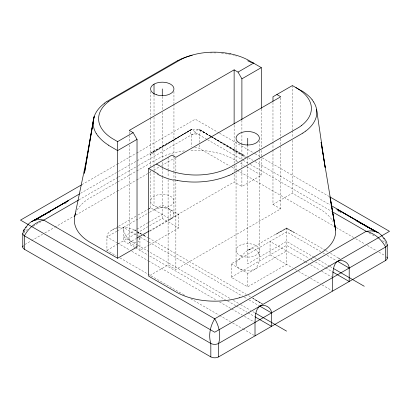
<?xml version="1.0" encoding="UTF-8"?>
<svg xmlns="http://www.w3.org/2000/svg" width="410" height="410" viewBox="0 0 410 410"><rect width="100%" height="100%" fill="white"/><g stroke="black" fill="none" stroke-linecap="round" stroke-linejoin="round"><path stroke-width="0.31" stroke-dasharray="2.05 1.54" d="M154.022 209.741A11.675 6.739 0 0 1 170.529 209.741L170.529 219.273L150.649 207.793M173.942 214.512L173.948 179.39M24.508 230.958L24.385 233.849M24.641 230.589L24.774 230.225M25.066 229.497L25.22 229.139M199.173 142.465L199.173 134.895C202.776 129.965 197.763 127.054 195.288 132.655L138.114 165.666M118.049 226.561L111.781 230.179C109.321 231.573 106.943 233.91 106.923 236.929L106.923 250.387L116.179 255.727M81.897 184.664L116.742 164.543M117.296 164.225L136.105 153.366M136.658 153.048L195.288 119.197L219.083 132.932M80.596 193.3L117.962 171.723M118.51 171.411L191.829 129.483L193.54 130.482L195.288 132.655L207.117 139.482M27.68 229.421L24.385 231.327A5.494 3.172 0 0 0 24.052 231.537M33.174 226.248L40.867 221.81M78.776 199.921L117.967 177.294M118.331 177.084L137.565 165.983M116.804 182.45L89.354 198.317A55.186 31.862 0 0 0 80.155 205.887A54.853 31.672 0 0 0 76.321 211.652M117.752 181.907L136.217 171.242M136.689 170.97L157.537 158.952A55.186 31.862 0 0 1 170.652 153.642A54.935 31.719 0 0 1 184.808 150.859M24.938 244.462L31.022 240.947M31.575 240.629L42.635 234.243M44.849 232.967L54.248 227.54M54.802 227.217L73.605 216.362M75.819 215.086L116.742 191.455M117.296 191.137L136.099 180.282M136.653 179.964L151.587 171.339M153.796 170.063L159.326 166.87M161.54 165.594L174.814 157.932M118.598 226.243L136.453 215.932M138.088 214.989L147.948 209.377M116.829 231.214L106.923 236.929L116.906 242.694M117.378 230.897L149.102 212.58M149.65 212.262L162.273 204.974L178.78 214.507L178.78 227.96L149.788 244.703M148.051 222.717L123.43 236.929L137.258 244.913M148.599 222.399L162.273 214.507M106.923 250.387L117.239 244.432M118.275 243.832L149.163 225.997M149.691 225.695L162.273 218.433L178.78 227.96M129.258 145.063L129.258 242.535L135.812 238.753M149.465 230.871L234.13 181.989L241.9 186.473L261.319 175.26L261.319 156.789M149.773 231.255L178.78 214.507M149.24 245.016L139.938 250.387L139.938 237.544M149.891 275.474L168.1 264.962L175.869 269.447L280.742 208.9L280.742 147.103M272.973 150.275L272.973 204.416L292.397 193.202L320.323 209.336A45.325 26.168 0 0 1 321.015 209.756L322.573 210.766A54.935 31.719 0 0 1 333.366 222.235M286.569 227.991L286.569 264.404L247.727 286.826L231.219 277.298L231.219 263.84L286.569 231.886L320.82 251.663M231.219 277.298L286.569 245.339L309.079 258.336M231.219 263.84L247.727 273.373L286.569 250.946M111.781 230.179L116.85 228.191M148.502 209.069L150.706 207.829L148.645 209.136L150.603 207.767L150.603 170.468M250.858 249.049L246.205 251.356L241.823 255.62A22.986 18.768 -60 0 0 239.476 259.079A11.675 6.739 0 0 0 239.476 268.606A11.675 6.739 0 0 0 255.978 268.606A22.986 18.768 -60 0 0 257.798 264.839C262.174 257.521 257.87 243.827 247.701 250.377L276.822 233.567L286.569 228.442L293.386 231.875L325.166 250.223M118.367 227.857L119.259 227.709A22.986 18.768 0 0 1 123.43 227.401A22.986 18.768 0 0 1 127.602 227.709L131.733 228.693L135.274 230.292M233.515 55.335L234.305 55.529M235.612 55.868L236.385 56.078M141.588 234.228L137.806 232.244L141.517 234.269M143.751 235.355L148.066 237.677M143.638 235.427L145.755 236.585L142.552 234.663M339.68 258.823L338.578 258.208L339.552 258.792M262.661 304.005L252.914 298.485L262.067 303.82M210.909 136.392L198.753 129.483L210.853 136.453M211.457 136.704L246.272 156.517M219.637 133.255L254.492 153.381M255.046 153.699L261.688 157.532M262.241 157.85L329.189 196.503M248.491 157.794L252.919 160.351M255.133 161.632L330.439 205.108M211.401 136.771L244.396 155.774L213.005 137.483M207.65 139.789L242.822 160.095M243.135 160.279L248.696 163.487M250.3 164.415L331.587 211.345M369.195 233.059L375.022 236.421M382.438 240.701L385.615 242.535A5.494 3.172 0 0 1 385.948 242.746M237.646 161.591L233.377 159.136A45.325 26.168 0 0 0 232.644 158.737L230.897 157.84A54.935 31.719 0 0 0 189.574 150.444M240.485 163.231L244.273 165.42M246.641 166.788L261.319 175.26M194.724 147.441A5.494 3.172 0 0 1 199.173 148.353L229.6 165.917M231.814 167.198L236.796 170.073M237.349 170.391L334.165 226.289M336.379 227.565L353.528 237.467M355.742 238.743L365.146 244.175M367.36 245.452L376.764 250.884M378.978 252.16L385.062 255.671M272.973 204.416L280.742 208.9M325.699 250.53L328.359 252.063M330.511 253.308L340.018 258.956M322.778 252.791L325.222 254.205M327.18 255.333L336.477 260.698M314.116 257.321L286.569 241.418L247.727 263.84L247.727 166.306M314.665 257.639L317.97 259.545M318.524 259.863L329.543 266.228M330.096 266.546L332.848 268.135M311.036 259.463L313.481 260.878M315.439 262.01L325.222 267.658M325.714 267.94L332.074 271.615M304.825 261.488L270.062 241.418L270.062 254.871L292.335 267.73M305.306 261.764L308.668 263.707M310.59 264.819L319.723 270.087M321.645 271.194L331.731 277.022M295.215 269.396L296.661 270.226M298.582 271.338L308.668 277.16M310.59 278.272L320.2 283.817M322.122 284.93L331.731 290.48M148.604 237.99L246.374 294.431M248.578 295.707L250.782 296.978M134.987 247.527L123.43 240.854L123.43 227.401L139.39 236.611M140.481 237.246L148.164 241.68M148.712 241.997L242.459 296.122M244.386 297.229L247.045 298.767M249.039 299.92L258.91 305.619M137.811 245.231L230.717 298.869M233.48 300.468L240.116 304.297M240.67 304.62L250.623 310.365M252.837 311.641L255.046 312.917M129.258 242.535L135.572 246.179M135.536 247.845L148.164 255.133M149.809 256.086L225.464 299.766M227.658 301.032L235.883 305.778M236.432 306.096L246.846 312.107M247.942 312.743L254.523 316.54M117.46 243.017L129.662 250.059M131.882 251.34L147.964 260.627M148.522 260.945L216.741 300.335M219.514 301.934L231.158 308.658M231.717 308.976L242.254 315.064M244.473 316.346L253.898 321.788M119.992 257.931L182.599 294.078M183.142 294.39L184.777 295.333M190.768 298.793L219.078 315.136M219.622 315.454L230.512 321.737M232.685 322.993L242.489 328.651M243.033 328.969L254.466 335.57M210.801 136.197L199.234 129.457L191.127 129.509L149.952 154.662L191.342 129.457L191.829 129.483L151.049 152.966L191.342 129.457C189.2 130.365 190.711 133.445 191.403 134.895L191.403 146.667M135.08 230.179L136.304 230.963M136.684 231.137L142.019 234.341M252.422 297.937L262.077 303.764M210.663 136.381L199.234 129.457L210.561 136.233M211.206 136.709L245.493 157.471L211.109 136.566M135.372 230.348L136.125 230.835M137.873 232.316L139.128 233.977L139.81 235.74M384.78 240.352L384.934 240.711M385.226 241.439L385.359 241.803M258.971 253.734L259.161 255.153L259.397 159.28M236.058 263.84L236.052 172.661M385.615 242.535L385.615 245.062M292.397 85.557L292.397 130.144M292.397 130.78L292.397 137.786M292.397 140.338L292.397 193.202M280.742 98.046L280.742 138.18M280.742 138.821L280.742 146.462M272.973 102.505L272.973 141.358M272.973 141.993L272.973 149.64M261.319 109.019L261.319 147.872M261.319 150.419L261.319 156.154M259.397 140.804L259.397 150.362M259.397 150.998L259.397 158.644M247.727 145.268L247.727 157.384M247.727 158.019L247.727 163.759M247.727 273.373L247.727 286.826M241.9 120.232L241.9 131.062M241.9 131.697L241.9 159.085M241.9 161.632L241.9 167.367M241.9 169.914L241.9 186.473M236.052 141.445L236.052 162.468M236.052 165.015L236.052 172.026M234.13 125.286L234.13 165.425M234.13 166.06L234.13 171.795M234.13 174.342L234.13 181.989M199.173 144.986L199.173 148.353M175.869 157.958L175.869 269.447M173.948 91.471L173.948 103.576M173.948 104.212L173.948 155.18M173.948 155.815L173.948 171.108M173.948 171.744L173.948 178.75M168.1 157.317L168.1 169.422M168.1 170.058L168.1 177.064M168.1 179.611L168.1 264.962M162.273 96.57L162.273 109.957M162.273 112.509L162.273 159.685M162.273 162.232L162.273 167.331M162.273 167.972L162.273 176.259M162.273 176.894L162.273 218.433M154.022 94.961L154.022 114.738M154.022 117.26L154.022 165.707M154.022 166.316L154.022 172.077M154.022 172.687L154.022 205.815M150.603 91.471L150.603 117.593M150.603 118.229L150.603 166.65M129.258 131.682L129.258 134.869M129.258 135.505L129.258 142.516M210.238 52.921A54.673 32.318 1.1 0 1 217.028 52.977M221.533 53.29A54.673 32.318 1.1 0 1 230.353 54.571M136.202 242.751A11.675 6.739 60 0 1 127.756 238.282A11.675 6.739 60 0 1 123.43 227.401M139.907 237.769A11.675 6.739 60 0 1 138.093 241.874M170.529 209.741A11.675 6.739 0 0 1 170.529 219.273M191.403 134.895A5.494 3.172 0 0 1 199.173 134.895M286.569 227.939L275.797 234.397L286.569 228.442L294.411 232.706L286.569 227.939M66.492 202.806L64.821 203.708L66.487 202.806M340.751 212.359L337.415 210.54L340.777 212.365M240.875 255.845A11.675 6.739 0 0 0 259.335 251.084A11.675 6.739 0 0 0 242.966 244.232A11.675 6.739 0 0 0 240.875 255.845M156.435 206.886A11.675 6.739 0 0 0 173.948 201.049A11.675 6.739 0 0 0 156.435 195.216A11.675 6.739 0 0 0 156.435 206.886"/><path stroke-width="0.61" d="M22.775 247.025L22.775 233.567M117.603 258.233L137.027 247.02L137.027 139.379L133.142 132.65L117.603 141.619L117.603 258.233L89.677 242.1A45.351 26.184 0 0 1 88.985 241.68L87.427 240.67A54.955 31.729 0 0 1 74.394 218.509A54.853 31.672 0 0 1 75.665 213.149M387.224 244.78L387.224 258.233M93.49 119.182L84.434 173.297L93.634 119.705M93.849 118.444L94.172 116.553L85.577 164.082L74.671 216.552M24.087 229.533L23.426 231.009L26.05 226.807M23.129 231.614L23.79 230.205M25.907 227.724L26.096 227.381M26.291 227.043L26.496 226.704M26.701 226.371C30.109 220.595 37.525 218.453 43.803 220.114L214.712 318.785C219.114 326.047 221.18 335.185 218.597 343.452L218.597 356.905A5.494 3.172 0 0 1 210.827 356.905L24.385 249.265A5.494 3.172 0 0 1 23.226 245.764M107.097 101.347L177.51 60.695M302.903 133.091L232.49 173.743M241.9 119.597L241.9 78.833L238.015 72.104L234.13 69.859L129.258 130.411L133.142 132.65M238.015 72.104L253.554 63.135M137.027 139.379L117.603 150.593L108.219 145.135M241.9 78.833L261.319 67.619L261.319 108.383M81.344 184.982L20.5 220.114L214.712 332.238L389.5 231.322L329.742 196.826M79.499 193.93L34.517 220.303L68.706 200.505L33.061 220.841L46.432 213.625M78.52 200.07L43.803 220.114C35.357 222.01 28.469 228.365 24.385 235.811L24.385 249.265M239.348 297.788A54.853 31.672 0 0 1 217.49 301.119A54.955 31.729 0 0 1 179.103 293.601L177.351 292.699A45.351 26.184 0 0 1 176.623 292.299L148.681 276.176L148.681 168.53L171.985 155.077L175.869 157.317L280.742 96.77L276.858 94.531M136.904 238.123L148.922 231.184M218.597 356.905L385.615 260.478A5.494 3.172 0 0 0 386.773 256.978M231.399 166.419L298.869 127.397A51.419 29.689 0 0 0 301.463 125.568M231.025 166.634L228.913 167.782A51.399 29.674 0 0 1 225.751 169.284A49.221 28.418 0 0 1 179.401 173.338L175.875 172.507A52.311 30.202 0 0 1 161.858 167.136L156.446 164.046M48.108 212.723L49.779 211.826M31.683 221.538L45.715 213.984M47.401 213.077L49.082 212.175M177.54 180.528L173.614 179.683M230.599 53.848L234.125 54.673A52.311 30.202 0 0 1 248.142 60.044L261.319 67.619M158.127 173.948L148.681 168.53M251.873 62.197L253.913 63.34M356.341 220.846L363.019 224.48M364.136 225.085L379.137 233.264L381.628 235.417L383.709 238.251M359.268 222.404L360.949 223.322M362.63 224.234L378.317 232.752M331.546 205.748L375.483 231.517L376.939 232.055L336.866 209.156L375.483 231.517L371.25 230.84L366.197 231.322L214.712 318.785C210.304 326.047 208.244 335.185 210.827 343.452L210.827 356.905M332.546 211.898L366.197 231.322C374.643 233.218 381.531 239.578 385.615 247.02L385.615 260.478M337.456 261.267L349.202 268.048L349.202 281.501L332.566 271.897M117.603 141.619L112.253 138.498A52.311 30.202 0 0 1 102.951 130.406L101.521 128.371A49.221 28.418 0 0 1 108.553 101.618M333.402 268.453L364.254 286.267M259.458 305.932L271.517 312.897L271.517 326.35L255.071 316.858M255.599 313.24L286.569 331.116M136.54 246.743L137.027 247.02M295.917 87.591L297.747 88.683A52.311 30.202 0 0 1 307.049 96.775L308.479 98.81A49.221 28.418 0 0 1 301.447 125.562M301.781 91.01L292.397 85.557L272.973 96.77L272.973 101.229M312.046 99.763L313.635 101.957M97.954 136.002L96.365 133.66M383.96 238.036L385.918 240.762L386.871 242.833M383.904 238.594L384.093 238.938M335.277 227.524L330.091 197.456L335.631 230.056L321.097 142.255L325.156 167.516L316.592 109.357M349.202 268.048C349.182 262.195 340.961 258.162 336.482 262.077C332.843 266.28 332.992 272.332 332.694 277.575L332.694 291.033M271.517 312.897C271.456 307.454 264.542 303.697 259.837 306.152C255.01 309.914 255.379 316.879 255.01 322.429L255.01 335.882M247.727 138.257L247.727 145.268M234.13 69.859L234.13 124.015M162.273 88.924L162.273 95.935M154.022 84.158L154.022 94.351M334.893 225.997A54.935 31.719 0 0 1 329.84 245.549A55.186 31.862 0 0 1 320.646 253.119L252.463 292.484A55.186 31.862 0 0 1 239.348 297.798M173.276 180.154A57.569 35.373 -3.5 0 1 157.671 174.26M228.939 175.372A54.673 30.801 -1.1 0 1 177.566 180.487M232.542 173.773A56.934 32.513 -0.7 0 1 229.046 175.449M305.711 131.056A56.959 32.308 -0.7 0 1 302.836 133.06M305.778 131.087A54.904 30.996 -1 0 0 314.465 121.36A54.612 30.822 -1 0 0 313.619 101.957M301.95 90.928A57.569 31.406 2.3 0 1 312.189 99.732M230.599 53.843A49.221 28.418 0 0 0 184.264 57.907A51.419 29.689 0 0 0 181.087 59.394L111.13 99.784A51.399 29.674 0 0 0 108.537 101.608M247.645 60.747A57.569 30.95 3.3 0 1 251.284 62.52M180.994 59.045A54.673 32.318 1.1 0 1 192.187 55.309M177.566 60.736A56.959 33.236 0.7 0 1 181.061 59.096M104.176 103.356A56.934 33.43 0.7 0 1 107.046 101.321M96.319 133.67A54.673 32.252 1 0 1 104.314 103.417M108.363 145.048A57.569 34.978 -2.5 0 1 98.051 135.971M386.773 243.519A5.494 3.172 0 0 1 385.615 247.02L218.597 343.452A5.494 3.172 0 0 1 210.827 343.452L24.385 235.811A5.494 3.172 0 0 1 23.467 232.029M241.89 144.095A11.675 6.739 0 0 0 259.397 138.257A11.675 6.739 0 0 0 241.89 132.42A11.675 6.739 0 0 0 241.89 144.095M156.435 94.756A11.675 6.739 0 0 0 173.948 88.924A11.675 6.739 0 0 0 156.435 83.087A11.675 6.739 0 0 0 156.435 94.756"/></g></svg>
